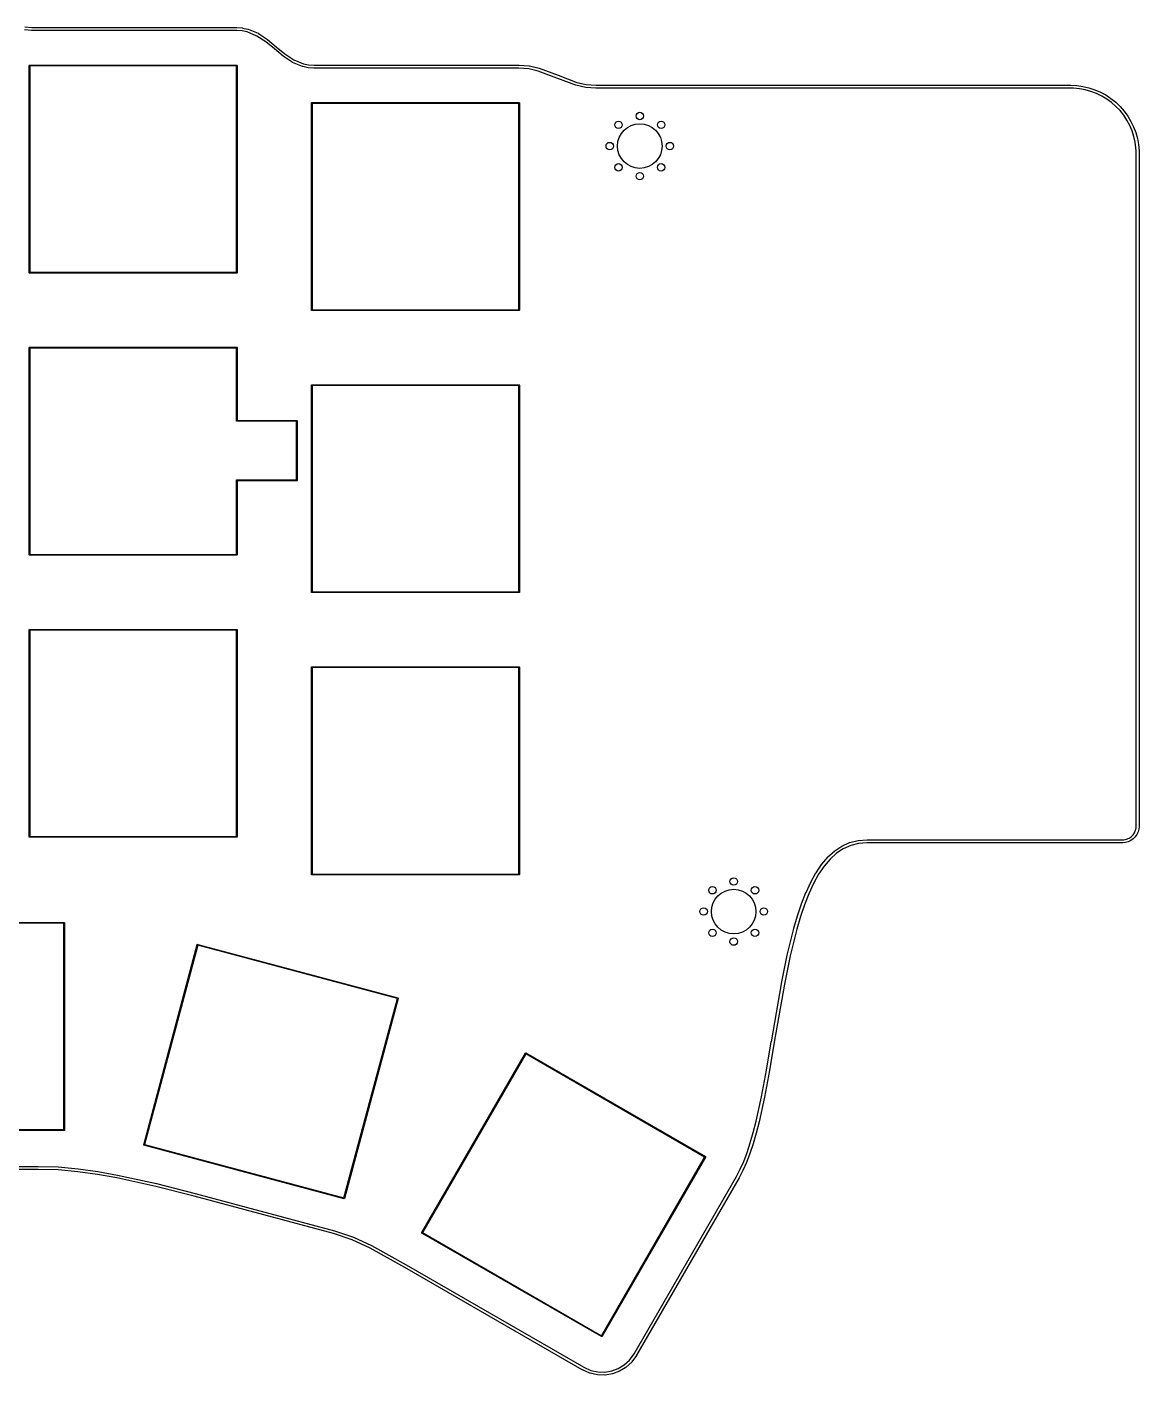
# Model space of a CAD drawing. Extents: x 112 to 247, y -121 to -26.
# Drawn here: x 171.7 to 246.6, y -121.4 to -30.7 of the extents above; entities that cross this region are included whole.
import ezdxf

# ---------------------------------------------------------------- set-up
doc = ezdxf.new("R2010")
doc.units = 0
doc.layers.add('BLACK', color=7, linetype='CONTINUOUS')

msp = doc.modelspace()

# ---------------------------------------------------------------- linework, layer by layer
at = {"layer": 'BLACK', "linetype": 'CONTINUOUS'}
for p, q in [((172.026266, -30.893598), (171.54042, -30.848204)), ((171.569567, -30.650056), (172.040227, -30.694032)), ((172.040227, -30.694032), (185.835643, -30.694032)), ((185.835643, -30.694032), (185.838942, -30.694356)), ((185.838942, -30.694356), (185.842253, -30.694251)), ((185.842253, -30.694251), (186.220436, -30.719304)), ((186.220436, -30.719304), (186.227179, -30.720421)), ((186.227179, -30.720421), (186.233987, -30.721138)), ((186.233987, -30.721138), (186.592631, -30.79496)), ((186.592631, -30.79496), (186.601823, -30.797815)), ((186.601823, -30.797815), (186.610974, -30.800617)), ((186.610974, -30.800617), (187.276217, -31.078162)), ((172.030927, -30.893574), (172.026266, -30.893598)), ((172.035569, -30.894032), (172.030927, -30.893574)), ((185.832339, -30.894032), (172.035569, -30.894032)), ((186.200372, -30.918412), (185.832339, -30.894032)), ((186.542866, -30.98891), (186.200372, -30.918412)), ((187.190275, -31.259014), (186.542866, -30.98891)), ((187.790922, -31.659679), (187.190275, -31.259014)), ((187.276217, -31.078162), (187.284746, -31.082749)), ((187.284746, -31.082749), (187.293205, -31.087262)), ((187.293205, -31.087262), (187.293479, -31.087445)), ((187.293479, -31.087445), (187.293483, -31.087447)), ((187.293483, -31.087447), (187.293484, -31.087448)), ((187.293484, -31.087448), (187.905901, -31.495963)), ((188.372374, -32.134025), (187.790922, -31.659679)), ((187.905901, -31.495963), (187.909616, -31.499007)), ((187.909616, -31.499007), (187.913622, -31.501667)), ((187.913622, -31.501667), (188.4988, -31.979052)), ((188.957553, -32.611411), (188.372374, -32.134025)), ((188.4988, -31.979052), (188.498805, -31.979057)), ((188.498805, -31.979057), (189.080256, -32.453402)), ((188.961557, -32.61407), (188.957553, -32.611411)), ((188.965274, -32.617115), (188.961557, -32.61407)), ((189.57797, -33.025815), (188.965274, -32.617115)), ((189.080256, -32.453402), (189.680899, -32.854061)), ((171.863808, -33.2475), (171.865711, -33.237933)), ((171.863808, -47.1975), (171.863808, -33.2475)), ((171.865711, -33.237933), (171.879241, -33.224403)), ((171.879241, -33.224403), (171.888808, -33.2225)), ((171.888808, -33.2225), (185.838808, -33.2225)), ((171.913808, -33.2725), (171.913808, -47.1725)), ((185.813808, -33.2725), (171.913808, -33.2725)), ((185.813808, -47.1725), (185.813808, -33.2725)), ((185.838808, -33.2225), (185.848375, -33.224403)), ((185.848375, -33.224403), (185.861905, -33.237933)), ((185.861905, -33.237933), (185.863808, -33.2475)), ((185.863808, -33.2475), (185.863808, -47.1975)), ((189.58649, -33.030361), (189.57797, -33.025815)), ((189.594958, -33.034915), (189.58649, -33.030361)), ((190.260201, -33.31246), (189.594958, -33.034915)), ((189.680899, -32.854061), (190.328308, -33.124166)), ((190.269317, -33.315251), (190.260201, -33.31246)), ((190.278544, -33.318117), (190.269317, -33.315251)), ((190.637188, -33.391939), (190.278544, -33.318117)), ((190.328308, -33.124166), (190.670802, -33.194664)), ((190.643995, -33.392655), (190.637188, -33.391939)), ((190.650739, -33.393773), (190.643995, -33.392655)), ((191.028921, -33.418827), (190.650739, -33.393773)), ((190.670802, -33.194664), (191.038835, -33.219046)), ((191.032231, -33.418721), (191.028921, -33.418827)), ((191.035531, -33.419046), (191.032231, -33.418721)), ((204.831667, -33.419046), (191.035531, -33.419046)), ((191.038835, -33.219046), (204.835605, -33.219046)), ((205.494484, -33.471404), (204.831667, -33.419046)), ((204.835605, -33.219046), (204.839535, -33.219433)), ((204.839535, -33.219433), (204.84348, -33.219357)), ((204.84348, -33.219357), (205.517545, -33.272604)), ((206.133412, -33.617722), (205.494484, -33.471404)), ((205.517545, -33.272604), (205.52473, -33.273889)), ((205.52473, -33.273889), (205.531993, -33.274816)), ((205.531993, -33.274816), (206.184666, -33.424282)), ((206.184666, -33.424282), (206.191085, -33.426432)), ((206.191085, -33.426432), (206.19762, -33.428188)), ((206.19762, -33.428188), (207.463333, -33.905371)), ((207.392779, -34.092513), (206.133412, -33.617722)), ((208.658493, -34.569696), (207.392779, -34.092513)), ((207.463333, -33.905371), (208.722699, -34.38016)), ((208.722699, -34.38016), (209.361627, -34.526479)), ((208.665027, -34.571451), (208.658493, -34.569696)), ((208.671447, -34.573602), (208.665027, -34.571451)), ((209.32412, -34.723068), (208.671447, -34.573602)), ((209.331379, -34.723994), (209.32412, -34.723068)), ((209.338567, -34.72528), (209.331379, -34.723994)), ((210.012632, -34.778527), (209.338567, -34.72528)), ((209.361627, -34.526479), (210.024444, -34.578837)), ((210.016576, -34.77845), (210.012632, -34.778527)), ((210.020507, -34.778838), (210.016576, -34.77845)), ((232.116748, -34.778834), (210.020507, -34.778838)), ((210.024444, -34.578837), (232.116748, -34.578834)), ((232.116748, -34.578834), (241.970742, -34.578833)), ((241.970753, -34.778833), (232.116748, -34.778834)), ((241.970742, -34.578833), (241.970743, -34.578833)), ((241.970743, -34.578833), (241.970753, -34.578833)), ((241.970753, -34.578833), (241.970761, -34.578833)), ((241.97076, -34.778832), (241.970753, -34.778833)), ((241.970763, -34.778833), (241.97076, -34.778832)), ((241.970761, -34.578833), (242.383982, -34.597372)), ((242.168807, -34.778823), (241.970763, -34.778833)), ((242.563299, -34.81433), (242.168807, -34.778823)), ((242.383982, -34.597372), (242.793891, -34.652922)), ((242.953013, -34.885097), (242.563299, -34.81433)), ((242.793891, -34.652922), (243.19716, -34.745034)), ((243.334804, -34.990552), (242.953013, -34.885097)), ((243.19716, -34.745034), (243.590535, -34.872965)), ((243.70559, -35.129845), (243.334804, -34.990552)), ((243.590535, -34.872965), (243.970842, -35.035683)), ((244.06238, -35.301852), (243.70559, -35.129845)), ((243.970842, -35.035683), (244.335012, -35.231874)), ((244.402293, -35.505184), (244.06238, -35.301852)), ((244.335012, -35.231874), (244.680105, -35.459955)), ((190.863808, -35.7725), (190.865711, -35.762933)), ((190.863808, -49.7225), (190.863808, -35.7725)), ((190.865711, -35.762933), (190.879241, -35.749403)), ((190.879241, -35.749403), (190.888808, -35.7475)), ((190.888808, -35.7475), (204.838808, -35.7475)), ((190.913808, -35.7975), (190.913808, -49.6975)), ((204.813808, -35.7975), (190.913808, -35.7975)), ((204.813808, -49.6975), (204.813808, -35.7975)), ((204.838808, -35.7475), (204.848375, -35.749403)), ((204.848375, -35.749403), (204.861905, -35.762933)), ((204.861905, -35.762933), (204.863808, -35.7725)), ((204.863808, -35.7725), (204.863808, -49.7225)), ((244.722588, -35.7382), (244.402293, -35.505184)), ((244.680105, -35.459955), (245.003338, -35.718085)), ((245.020678, -35.99902), (244.722588, -35.7382)), ((245.003338, -35.718085), (245.3021, -36.004182)), ((245.294158, -36.28554), (245.020678, -35.99902)), ((245.540822, -36.595446), (245.294158, -36.28554)), ((245.3021, -36.004182), (245.573982, -36.315937)), ((245.758679, -36.926239), (245.540822, -36.595446)), ((245.573982, -36.315937), (245.816789, -36.650833)), ((245.94597, -37.275247), (245.758679, -36.926239)), ((245.816789, -36.650833), (246.028561, -37.006168)), ((246.028561, -37.006168), (246.207591, -37.379074)), ((246.101184, -37.639656), (245.94597, -37.275247)), ((246.223069, -38.016523), (246.101184, -37.639656)), ((246.207591, -37.379074), (246.352431, -37.766542)), ((246.310641, -38.402809), (246.223069, -38.016523)), ((246.352431, -37.766542), (246.461915, -38.165445)), ((246.363193, -38.795394), (246.310641, -38.402809)), ((246.371665, -38.991171), (246.363193, -38.795394)), ((246.370773, -84.488992), (246.371665, -38.991171)), ((246.461915, -38.165445), (246.535158, -38.572564)), ((246.535158, -38.572564), (246.57157, -38.984614)), ((246.571666, -38.988935), (246.570773, -84.488992)), ((246.571573, -38.984614), (246.571342, -38.98565)), ((246.571342, -38.98565), (246.571666, -38.988935)), ((246.57157, -38.984614), (246.571573, -38.984614)), ((171.865711, -47.207067), (171.863808, -47.1975)), ((171.879241, -47.220597), (171.865711, -47.207067)), ((171.913808, -47.1725), (185.813808, -47.1725)), ((185.861905, -47.207067), (185.848375, -47.220597)), ((185.863808, -47.1975), (185.861905, -47.207067)), ((171.888808, -47.2225), (171.879241, -47.220597)), ((185.838808, -47.2225), (171.888808, -47.2225)), ((185.848375, -47.220597), (185.838808, -47.2225)), ((190.865711, -49.732067), (190.863808, -49.7225)), ((190.879241, -49.745597), (190.865711, -49.732067)), ((190.888808, -49.7475), (190.879241, -49.745597)), ((204.838808, -49.7475), (190.888808, -49.7475)), ((190.913808, -49.6975), (204.813808, -49.6975)), ((204.848375, -49.745597), (204.838808, -49.7475)), ((204.861905, -49.732067), (204.848375, -49.745597)), ((204.863808, -49.7225), (204.861905, -49.732067)), ((171.863808, -52.2475), (171.865711, -52.237933)), ((171.863808, -66.1975), (171.863808, -52.2475)), ((171.865711, -52.237933), (171.879241, -52.224403)), ((171.879241, -52.224403), (171.888808, -52.2225)), ((171.888808, -52.2225), (185.838808, -52.2225)), ((171.913808, -52.2725), (171.913808, -66.1725)), ((185.813808, -52.2725), (171.913808, -52.2725)), ((185.813808, -57.1825), (185.813808, -52.2725)), ((185.838808, -52.2225), (185.848375, -52.224403)), ((185.848375, -52.224403), (185.861905, -52.237933)), ((185.861905, -52.237933), (185.863808, -52.2475)), ((185.863808, -52.2475), (185.863808, -57.1575)), ((190.863808, -54.7725), (190.865711, -54.762933)), ((190.863808, -68.7225), (190.863808, -54.7725)), ((190.865711, -54.762933), (190.879241, -54.749403)), ((190.879241, -54.749403), (190.888808, -54.7475)), ((190.888808, -54.7475), (204.838808, -54.7475)), ((190.913808, -54.7975), (190.913808, -68.6975)), ((204.813808, -54.7975), (190.913808, -54.7975)), ((204.813808, -68.6975), (204.813808, -54.7975)), ((204.838808, -54.7475), (204.848375, -54.749403)), ((204.848375, -54.749403), (204.861905, -54.762933)), ((204.861905, -54.762933), (204.863808, -54.7725)), ((204.863808, -54.7725), (204.863808, -68.7225)), ((185.815701, -57.192016), (185.813808, -57.1825)), ((185.815701, -57.192067), (185.815701, -57.192016)), ((185.829231, -57.205597), (185.815701, -57.192067)), ((185.863808, -57.1575), (187.878808, -57.1575)), ((187.878808, -57.1575), (189.878798, -57.1575)), ((189.878798, -57.1575), (189.888365, -57.159403)), ((189.888365, -57.159403), (189.901895, -57.172933)), ((189.901895, -57.172933), (189.901895, -57.173263)), ((189.901895, -57.173263), (189.901905, -57.173273)), ((189.901905, -57.173273), (189.903808, -57.18284)), ((189.903808, -57.18284), (189.903808, -61.182159)), ((185.838798, -57.2075), (185.829231, -57.205597)), ((187.878808, -57.2075), (185.838798, -57.2075)), ((189.853808, -57.2075), (187.878808, -57.2075)), ((189.853808, -61.1575), (189.853808, -57.2075)), ((185.813798, -61.1825), (185.815701, -61.172933)), ((185.813798, -66.1725), (185.813798, -61.1825)), ((185.815701, -61.172933), (185.829231, -61.159403)), ((185.829231, -61.159403), (185.838798, -61.1575)), ((185.838798, -61.1575), (187.878808, -61.1575)), ((187.878808, -61.2075), (185.863798, -61.2075)), ((185.863798, -61.2075), (185.863798, -66.1975)), ((187.878808, -61.1575), (189.853808, -61.1575)), ((189.878798, -61.2075), (187.878808, -61.2075)), ((189.888365, -61.205597), (189.878798, -61.2075)), ((189.901895, -61.192067), (189.888365, -61.205597)), ((189.901905, -61.191726), (189.901895, -61.191736)), ((189.901895, -61.191736), (189.901895, -61.192067)), ((189.903808, -61.182159), (189.901905, -61.191726)), ((171.865711, -66.207067), (171.863808, -66.1975)), ((171.879241, -66.220597), (171.865711, -66.207067)), ((171.888808, -66.2225), (171.879241, -66.220597)), ((185.838798, -66.2225), (171.888808, -66.2225)), ((171.913808, -66.1725), (185.813798, -66.1725)), ((185.848365, -66.220597), (185.838798, -66.2225)), ((185.861895, -66.207067), (185.848365, -66.220597)), ((185.863798, -66.1975), (185.861895, -66.207067)), ((190.865711, -68.732067), (190.863808, -68.7225)), ((190.879241, -68.745597), (190.865711, -68.732067)), ((190.888808, -68.7475), (190.879241, -68.745597)), ((204.838808, -68.7475), (190.888808, -68.7475)), ((190.913808, -68.6975), (204.813808, -68.6975)), ((204.848375, -68.745597), (204.838808, -68.7475)), ((204.861905, -68.732067), (204.848375, -68.745597)), ((204.863808, -68.7225), (204.861905, -68.732067)), ((171.863808, -71.2475), (171.865711, -71.237933)), ((171.863808, -85.1975), (171.863808, -71.2475)), ((171.865711, -71.237933), (171.879241, -71.224403)), ((171.879241, -71.224403), (171.888808, -71.2225)), ((171.888808, -71.2225), (185.838808, -71.2225)), ((171.913808, -71.2725), (171.913808, -85.1725)), ((185.813808, -71.2725), (171.913808, -71.2725)), ((185.813808, -85.1725), (185.813808, -71.2725)), ((185.838808, -71.2225), (185.848375, -71.224403)), ((185.848375, -71.224403), (185.861905, -71.237933)), ((185.861905, -71.237933), (185.863808, -71.2475)), ((185.863808, -71.2475), (185.863808, -85.1975)), ((190.863808, -73.7725), (190.865711, -73.762933)), ((190.863808, -87.7225), (190.863808, -73.7725)), ((190.865711, -73.762933), (190.879241, -73.749403)), ((190.879241, -73.749403), (190.888808, -73.7475)), ((190.888808, -73.7475), (204.838808, -73.7475)), ((190.913808, -73.7975), (190.913808, -87.6975)), ((204.813808, -73.7975), (190.913808, -73.7975)), ((204.813808, -87.6975), (204.813808, -73.7975)), ((204.838808, -73.7475), (204.848375, -73.749403)), ((204.848375, -73.749403), (204.861905, -73.762933)), ((204.861905, -73.762933), (204.863808, -73.7725)), ((204.863808, -73.7725), (204.863808, -87.7225)), ((171.865711, -85.207067), (171.863808, -85.1975)), ((171.879241, -85.220597), (171.865711, -85.207067)), ((171.888808, -85.2225), (171.879241, -85.220597)), ((185.838808, -85.2225), (171.888808, -85.2225)), ((171.913808, -85.1725), (185.813808, -85.1725)), ((185.848375, -85.220597), (185.838808, -85.2225)), ((185.861905, -85.207067), (185.848375, -85.220597)), ((185.863808, -85.1975), (185.861905, -85.207067)), ((245.733295, -85.354393), (245.897084, -85.286553)), ((245.897084, -85.286553), (246.044491, -85.188062)), ((246.177839, -85.331637), (246.020771, -85.441613)), ((246.044491, -85.188062), (246.16985, -85.062706)), ((246.16985, -85.062706), (246.268344, -84.915301)), ((246.313422, -85.196056), (246.177839, -85.331637)), ((246.268344, -84.915301), (246.336188, -84.751513)), ((246.423402, -85.038991), (246.313422, -85.196056)), ((246.336188, -84.751513), (246.370774, -84.577636)), ((246.370773, -84.488994), (246.370773, -84.488992)), ((246.370773, -84.488995), (246.370773, -84.488994)), ((246.370774, -84.577636), (246.370773, -84.488995)), ((246.504436, -84.865214), (246.423402, -85.038991)), ((246.554062, -84.680006), (246.504436, -84.865214)), ((246.570773, -84.488993), (246.554062, -84.680006)), ((246.570773, -84.488992), (246.570773, -84.488993)), ((225.632057, -86.548411), (226.074082, -86.146748)), ((226.074082, -86.146748), (226.080119, -86.142257)), ((226.080119, -86.142257), (226.085958, -86.137488)), ((226.085958, -86.137488), (226.56302, -85.820235)), ((226.666813, -85.991398), (226.202997, -86.299841)), ((226.56302, -85.820235), (226.57037, -85.816326)), ((226.57037, -85.816326), (226.57761, -85.812198)), ((226.57761, -85.812198), (227.091016, -85.582865)), ((227.164655, -85.769017), (226.666813, -85.991398)), ((227.091016, -85.582865), (227.09923, -85.580124)), ((227.09923, -85.580124), (227.107372, -85.5772)), ((227.107372, -85.5772), (227.65812, -85.438454)), ((227.69881, -85.634451), (227.164655, -85.769017)), ((227.65812, -85.438454), (227.666413, -85.437212)), ((227.666413, -85.437212), (227.674684, -85.435734)), ((227.674684, -85.435734), (228.263415, -85.389284)), ((228.275217, -85.588974), (227.69881, -85.634451)), ((228.263415, -85.389284), (228.267355, -85.38936)), ((228.267355, -85.38936), (228.27128, -85.388974)), ((228.27128, -85.388974), (245.470773, -85.388974)), ((245.47077, -85.588974), (228.275217, -85.588974)), ((245.470773, -85.588974), (245.47077, -85.588974)), ((245.470773, -85.388974), (245.470775, -85.388974)), ((245.470887, -85.588962), (245.470773, -85.588974)), ((245.470775, -85.388974), (245.470776, -85.388974)), ((245.470776, -85.388974), (245.470776, -85.388973)), ((245.470776, -85.388973), (245.559417, -85.388976)), ((245.661783, -85.572266), (245.470887, -85.588962)), ((245.559417, -85.388976), (245.733295, -85.354393)), ((245.846993, -85.522644), (245.661783, -85.572266)), ((246.020771, -85.441613), (245.846993, -85.522644)), ((224.831076, -87.605481), (225.207922, -87.048251)), ((225.207922, -87.048251), (225.211391, -87.044071)), ((225.211391, -87.044071), (225.214483, -87.039601)), ((225.214483, -87.039601), (225.623034, -86.557749)), ((225.771375, -86.692052), (225.370546, -87.164796)), ((225.623034, -86.557749), (225.627701, -86.553228)), ((225.627701, -86.553228), (225.632057, -86.548411)), ((226.202997, -86.299841), (225.771375, -86.692052)), ((190.865711, -87.732067), (190.863808, -87.7225)), ((190.879241, -87.745597), (190.865711, -87.732067)), ((190.888808, -87.7475), (190.879241, -87.745597)), ((204.838808, -87.7475), (190.888808, -87.7475)), ((190.913808, -87.6975), (204.813808, -87.6975)), ((204.848375, -87.745597), (204.838808, -87.7475)), ((204.861905, -87.732067), (204.848375, -87.745597)), ((204.863808, -87.7225), (204.861905, -87.732067)), ((224.479336, -88.240412), (224.82641, -87.61309)), ((224.999253, -87.713812), (224.656101, -88.334045)), ((224.82641, -87.61309), (224.828949, -87.609405)), ((224.828949, -87.609405), (224.831076, -87.605481)), ((225.370546, -87.164796), (224.999253, -87.713812)), ((223.860572, -89.6943), (224.154366, -88.944108)), ((224.154366, -88.944108), (224.155712, -88.941465)), ((224.155712, -88.941465), (224.156688, -88.938659)), ((224.156688, -88.938659), (224.476045, -88.246908)), ((224.656101, -88.334045), (224.339511, -89.019804)), ((224.476045, -88.246908), (224.477891, -88.243761)), ((224.477891, -88.243761), (224.479336, -88.240412)), ((223.588459, -90.501207), (223.858925, -89.698824)), ((224.047676, -89.764994), (223.778605, -90.563238)), ((223.858925, -89.698824), (223.859915, -89.696625)), ((223.859915, -89.696625), (223.860572, -89.6943)), ((224.339511, -89.019804), (224.047676, -89.764994)), ((223.337859, -91.353055), (223.587283, -90.504935)), ((223.778605, -90.563238), (223.530363, -91.407338)), ((223.587283, -90.504935), (223.588017, -90.503117)), ((223.588017, -90.503117), (223.588459, -90.501207)), ((160.263808, -90.96), (174.213808, -90.96)), ((174.188808, -91.01), (160.288808, -91.01)), ((174.188808, -104.91), (174.188808, -91.01)), ((174.213808, -90.96), (174.223375, -90.961903)), ((174.223375, -90.961903), (174.236905, -90.975433)), ((174.236905, -90.975433), (174.238808, -90.985)), ((174.238808, -90.985), (174.238808, -104.935)), ((222.891696, -93.164318), (223.336697, -91.357356)), ((223.530363, -91.407338), (223.086381, -93.210163)), ((223.336697, -91.357356), (223.337442, -91.355247)), ((223.337442, -91.355247), (223.337859, -91.353055)), ((179.572065, -105.9231), (183.18259, -92.448434)), ((183.224415, -92.485523), (179.626831, -105.911892)), ((183.18259, -92.448434), (183.186904, -92.439686)), ((183.186904, -92.439686), (183.203475, -92.430118)), ((183.203475, -92.430118), (183.203479, -92.430119)), ((183.203479, -92.430119), (183.213208, -92.430757)), ((183.213208, -92.430757), (196.687874, -96.041282)), ((196.650784, -96.083107), (183.224415, -92.485523)), ((222.50216, -95.078138), (222.890803, -93.16829)), ((223.086381, -93.210163), (222.698424, -95.116641)), ((222.890803, -93.16829), (222.891404, -93.166338)), ((222.891404, -93.166338), (222.891696, -93.164318)), ((221.821383, -98.995465), (222.501628, -95.080959)), ((222.698424, -95.116641), (222.018471, -99.029464)), ((222.501628, -95.080959), (222.502012, -95.07957)), ((222.502012, -95.07957), (222.50216, -95.078138)), ((193.0532, -109.509476), (196.650784, -96.083107)), ((196.705551, -96.0719), (193.095026, -109.546565)), ((196.687874, -96.041282), (196.696622, -96.045596)), ((196.696622, -96.045596), (196.70619, -96.062167)), ((196.706188, -96.062171), (196.705551, -96.0719)), ((196.70619, -96.062167), (196.706188, -96.062171)), ((198.28913, -111.838027), (205.264131, -99.756973)), ((205.294931, -99.803624), (198.344932, -111.841376)), ((205.264131, -99.756973), (205.270562, -99.749639)), ((205.270562, -99.749639), (205.289044, -99.744687)), ((205.289044, -99.744687), (205.298281, -99.747822)), ((217.332684, -106.753624), (205.294931, -99.803624)), ((205.298281, -99.747822), (217.379335, -106.722823)), ((221.495887, -100.895903), (221.821341, -98.995704)), ((222.018471, -99.029467), (221.692893, -100.930396)), ((221.821341, -98.995704), (221.821374, -98.995582)), ((221.821374, -98.995582), (221.821383, -98.995465)), ((222.018471, -99.029464), (222.018471, -99.029467)), ((221.159795, -102.692092), (221.495887, -100.895903)), ((221.692622, -100.931906), (221.356104, -102.730368)), ((221.692688, -100.93114), (221.692622, -100.931906)), ((221.692893, -100.930396), (221.692688, -100.93114)), ((220.799556, -104.341341), (221.159795, -102.692092)), ((221.355507, -102.733316), (220.994585, -104.385691)), ((221.355683, -102.731813), (221.355507, -102.733316)), ((221.356104, -102.730368), (221.355683, -102.731813)), ((220.607068, -105.097531), (220.799556, -104.341341)), ((220.993798, -104.38902), (220.800521, -105.148311)), ((220.994056, -104.387323), (220.993798, -104.38902)), ((220.994585, -104.385691), (220.994056, -104.387323)), ((174.213808, -104.96), (160.263808, -104.96)), ((160.288808, -104.91), (174.188808, -104.91)), ((174.223375, -104.958097), (174.213808, -104.96)), ((174.236905, -104.944567), (174.223375, -104.958097)), ((174.238808, -104.935), (174.236905, -104.944567)), ((220.404516, -105.803351), (220.607068, -105.097531)), ((220.799731, -105.151228), (220.596242, -105.860311)), ((220.800004, -105.149738), (220.799731, -105.151228)), ((220.800521, -105.148311), (220.800004, -105.149738)), ((179.571427, -105.932833), (179.572065, -105.9231)), ((179.580994, -105.949404), (179.571427, -105.932833)), ((179.589743, -105.953718), (179.580994, -105.949404)), ((193.064408, -109.564243), (179.589743, -105.953718)), ((179.626831, -105.911892), (193.0532, -109.509476)), ((220.191064, -106.454748), (220.404516, -105.803351)), ((220.59515, -105.863867), (220.38041, -106.519194)), ((220.595554, -105.862043), (220.59515, -105.863867)), ((220.596242, -105.860311), (220.595554, -105.862043)), ((210.382683, -118.791376), (217.332684, -106.753624)), ((217.388486, -106.756973), (210.413486, -118.838027)), ((217.379335, -106.722823), (217.386669, -106.729254)), ((217.386669, -106.729254), (217.391621, -106.747736)), ((217.391621, -106.747736), (217.388486, -106.756973)), ((219.728941, -107.582851), (219.966019, -107.048673)), ((220.149946, -107.127279), (219.910378, -107.667065)), ((219.966019, -107.048673), (220.191064, -106.454748)), ((220.15082, -107.124637), (220.149946, -107.127279)), ((220.152056, -107.122145), (220.15082, -107.124637)), ((220.378894, -106.523488), (220.152056, -107.122145)), ((220.37949, -106.521283), (220.378894, -106.523488)), ((220.38041, -106.519194), (220.37949, -106.521283)), ((172.466795, -107.584301), (161.598525, -107.584301)), ((161.602524, -107.384301), (172.46835, -107.384301)), ((173.807001, -107.625605), (172.466795, -107.584301)), ((172.46835, -107.384301), (172.469885, -107.384452)), ((172.469885, -107.384452), (172.47143, -107.384348)), ((172.47143, -107.384348), (173.816065, -107.425789)), ((175.135072, -107.744152), (173.807001, -107.625605)), ((173.816065, -107.425789), (173.81896, -107.426164)), ((173.81896, -107.426164), (173.821876, -107.426138)), ((173.821876, -107.426138), (175.155311, -107.545164)), ((176.454657, -107.927934), (175.135072, -107.744152)), ((175.155311, -107.545164), (175.157741, -107.545624)), ((175.157741, -107.545624), (175.160214, -107.545724)), ((175.160214, -107.545724), (176.484151, -107.730112)), ((177.767154, -108.162873), (176.454657, -107.927934)), ((176.484151, -107.730112), (176.486041, -107.730567)), ((176.486041, -107.730567), (176.487977, -107.730721)), ((176.487977, -107.730721), (177.804357, -107.966355)), ((177.804357, -107.966355), (177.806257, -107.966891)), ((177.806257, -107.966891), (177.808227, -107.967126)), ((177.808227, -107.967126), (180.424902, -108.542894)), ((219.478719, -108.057686), (219.728941, -107.582851)), ((219.907444, -107.673119), (219.654749, -108.152646)), ((219.908716, -107.669994), (219.907444, -107.673119)), ((219.910378, -107.667065), (219.908716, -107.669994)), ((180.380323, -108.73787), (177.767154, -108.162873)), ((182.979952, -109.399905), (180.380323, -108.73787)), ((180.424902, -108.542894), (180.426466, -108.543403)), ((180.426466, -108.543403), (180.428091, -108.543651)), ((180.428091, -108.543651), (183.029939, -109.206251)), ((212.581974, -120.002718), (219.478719, -108.057686)), ((219.652883, -108.156027), (212.752719, -120.106982)), ((219.653682, -108.154262), (219.652883, -108.156027)), ((219.654749, -108.152646), (219.653682, -108.154262)), ((192.360438, -111.913402), (182.979952, -109.399905)), ((183.029939, -109.206251), (183.030524, -109.206463)), ((183.030524, -109.206463), (183.031142, -109.206565)), ((183.031142, -109.206565), (192.415377, -111.721067)), ((193.074141, -109.564881), (193.064408, -109.564243)), ((193.090712, -109.555314), (193.074141, -109.564881)), ((193.095026, -109.546565), (193.090712, -109.555314)), ((193.616576, -112.340485), (192.360438, -111.913402)), ((192.415377, -111.721067), (192.418473, -111.722232)), ((192.418473, -111.722232), (192.421685, -111.722983)), ((192.421685, -111.722983), (193.686, -112.152846)), ((194.815417, -112.896347), (193.616576, -112.340485)), ((193.686, -112.152846), (193.690848, -112.155045)), ((193.690848, -112.155045), (193.695875, -112.156801)), ((193.695875, -112.156801), (194.902775, -112.7164)), ((198.285995, -111.847264), (198.28913, -111.838027)), ((198.290947, -111.865746), (198.285995, -111.847264)), ((198.298281, -111.872178), (198.290947, -111.865746)), ((210.379335, -118.847178), (198.298281, -111.872178)), ((198.344932, -111.841376), (210.382683, -118.791376)), ((197.148327, -114.186604), (194.815417, -112.896347)), ((194.902775, -112.7164), (194.905838, -112.718204)), ((194.905838, -112.718204), (194.909108, -112.719614)), ((194.909108, -112.719614), (197.24592, -114.012029)), ((209.098731, -121.08605), (197.148327, -114.186604)), ((197.24592, -114.012029), (197.24668, -114.012553)), ((197.24668, -114.012553), (197.247521, -114.012934)), ((197.247521, -114.012934), (209.194461, -120.910379)), ((210.388572, -118.850313), (210.379335, -118.847178)), ((210.407054, -118.845361), (210.388572, -118.850313)), ((210.413486, -118.838027), (210.407054, -118.845361)), ((211.920627, -120.753119), (212.278118, -120.426474)), ((212.420749, -120.567065), (212.048051, -120.907606)), ((212.278118, -120.426474), (212.581974, -120.002718)), ((212.421293, -120.566459), (212.420749, -120.567065)), ((212.421632, -120.566249), (212.421293, -120.566459)), ((212.427722, -120.559307), (212.421632, -120.566249)), ((212.433855, -120.552487), (212.427722, -120.559307)), ((212.434022, -120.552128), (212.433855, -120.552487)), ((212.434562, -120.551514), (212.434022, -120.552128)), ((212.747384, -120.115253), (212.434562, -120.551514)), ((212.749848, -120.110987), (212.747384, -120.115253)), ((212.752719, -120.106982), (212.749848, -120.110987)), ((209.103215, -121.088082), (209.098731, -121.08605)), ((209.107486, -121.090546), (209.103215, -121.088082)), ((209.596527, -121.311953), (209.107486, -121.090546)), ((209.194461, -120.910379), (209.669491, -121.125443)), ((209.597302, -121.312215), (209.596527, -121.311953)), ((209.597626, -121.312442), (209.597302, -121.312215)), ((209.606327, -121.315276), (209.597626, -121.312442)), ((209.615092, -121.318249), (209.606327, -121.315276)), ((209.615491, -121.318261), (209.615092, -121.318249)), ((209.616265, -121.318514), (209.615491, -121.318261)), ((210.1093, -121.427086), (209.616265, -121.318514)), ((209.669491, -121.125443), (210.142411, -121.229585)), ((210.109683, -121.427131), (210.1093, -121.427086)), ((210.10986, -121.427208), (210.109683, -121.427131)), ((210.119265, -121.428273), (210.10986, -121.427208)), ((210.128766, -121.429406), (210.119265, -121.428273)), ((210.128957, -121.429371), (210.128766, -121.429406)), ((210.129338, -121.429415), (210.128957, -121.429371)), ((210.620339, -121.436622), (210.129338, -121.429415)), ((210.142411, -121.229585), (210.61391, -121.236506)), ((210.61391, -121.236506), (211.075707, -121.156265)), ((210.629614, -121.435846), (210.620339, -121.436622)), ((210.638926, -121.435157), (210.629614, -121.435846)), ((211.118812, -121.351773), (210.638926, -121.435157)), ((211.075707, -121.156265), (211.515753, -120.994861)), ((211.127452, -121.349379), (211.118812, -121.351773)), ((211.136129, -121.347133), (211.127452, -121.349379)), ((211.593415, -121.179405), (211.136129, -121.347133)), ((211.515753, -120.994861), (211.920627, -120.753119)), ((211.601783, -121.175365), (211.593415, -121.179405)), ((211.610244, -121.171381), (211.601783, -121.175365)), ((212.031862, -120.919642), (211.610244, -121.171381)), ((212.032172, -120.919412), (212.031862, -120.919642)), ((212.032353, -120.919347), (212.032172, -120.919412)), ((212.039989, -120.913635), (212.032353, -120.919347)), ((212.047627, -120.907991), (212.039989, -120.913635)), ((212.04774, -120.907837), (212.047627, -120.907991)), ((212.048051, -120.907606), (212.04774, -120.907837))]:
    msp.add_line(p, q, dxfattribs=at)
at = {"layer": 'BLACK'}
for centre, radius in [((211.536905, -37.239927), 0.25), ((212.968796, -38.671818), 1.5), ((212.968796, -36.646818), 0.25), ((214.400687, -37.239927), 0.25), ((210.943796, -38.671818), 0.25), ((214.993796, -38.671818), 0.25), ((211.536905, -40.103709), 0.25), ((214.400687, -40.103709), 0.25), ((212.968796, -40.696818), 0.25), ((219.288808, -88.1975), 0.25), ((217.856917, -88.790609), 0.25), ((219.288808, -90.2225), 1.5), ((220.720699, -88.790609), 0.25), ((217.263808, -90.2225), 0.25), ((221.313808, -90.2225), 0.25), ((217.856917, -91.654391), 0.25), ((220.720699, -91.654391), 0.25), ((219.288808, -92.2475), 0.25)]:
    msp.add_circle(centre, radius, dxfattribs=at)

doc.saveas('drawing.dxf')
